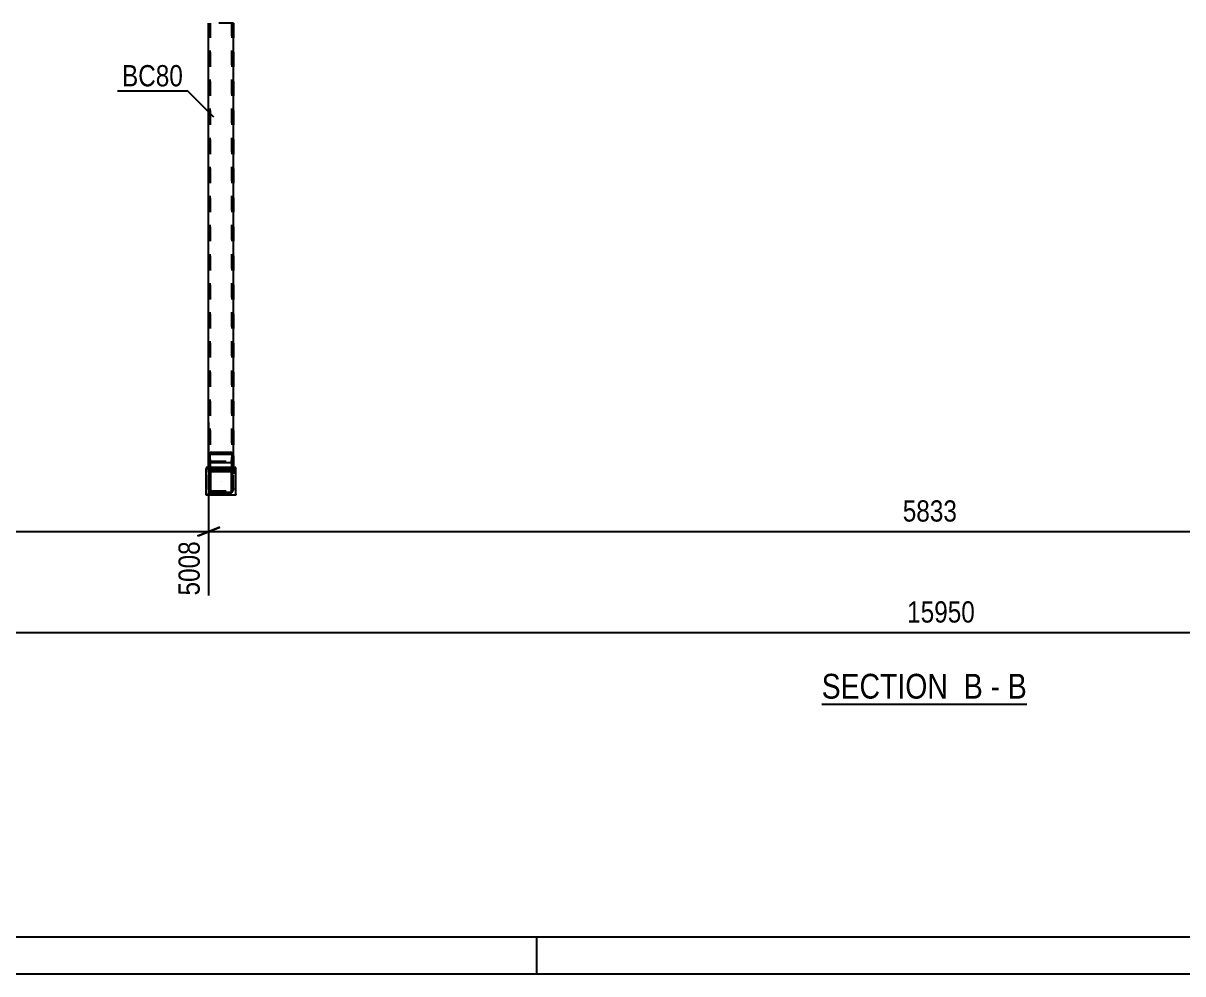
# Model space of a CAD drawing. Header units: millimetres. Extents: x -66 to 775, y -345 to 249.
# Drawn here: x 75.6 to 231.9, y -345 to -216.9 of the extents above; entities that cross this region are included whole.
import ezdxf

# ---------------------------------------------------------------- set-up
doc = ezdxf.new("R2010")
doc.units = ezdxf.units.MM
doc.linetypes.add('DXK_LINE_DOT2', pattern=[3.9198, 1.9599, -1.9599])
doc.linetypes.add('DXK_LINE_DOT3', pattern=[5.9187, 2.979, -0.9799, 0.9799, -0.9799])
doc.styles.add('Arial Narrow', font='ARIALN.TTF', dxfattribs={"height": 0.2})

# ---------------------------------------------------------------- blocks, each defined once
blk = doc.blocks.new('Unknown-761549502-1134')
at = {"color": 5, "linetype": 'Continuous'}
for p, q in [((-61.18, -339.98), (769.82, -339.98)), ((144.82, -344.98), (144.82, -339.98)), ((-66.18, -344.98), (774.82, -344.98))]:
    blk.add_line(p, q, dxfattribs=at)
blk = doc.blocks.new('Unknown-761549502-12 - 20348')
at = {"color": 6, "linetype": 'Continuous'}
blk.add_line((183.22, -308.64), (210.87, -308.64), dxfattribs=at)
at = {"color": 0, "linetype": 'Continuous'}
for points in [[(201.33, -307.89), (201.33, -304.39), (183.22, -304.39), (183.22, -307.89)], [(204.94, -307.89), (204.94, -304.39), (202.38, -304.39), (202.38, -307.89)], [(207.26, -307.89), (207.26, -304.39), (205.99, -304.39), (205.99, -307.89)], [(210.87, -307.89), (210.87, -304.39), (208.31, -304.39), (208.31, -307.89)]]:
    blk.add_wipeout(points, dxfattribs=at)
at = {"color": 7, "linetype": 'Continuous', "style": 'Arial Narrow'}
for s, p in [('SECTION ', (183.22, -307.89)), ('B', (202.38, -307.89)), ('B', (208.31, -307.89)), ('-', (205.99, -307.89))]:
    blk.add_text(s, height=3.34, dxfattribs=at).set_placement(p)
blk = doc.blocks.new('Part-761549502-20351 - 20348')
at = {"linetype": 'Continuous'}
h = blk.add_hatch(dxfattribs=at)
h.set_pattern_fill('', scale=0.7, style=0, pattern_type=0)
h.set_pattern_definition([(45, (103.6106, -280.1851), (-1.5715, 1.5715), [])])
h.paths.add_polyline_path([(103.51, -280.21), (103.61, -280.19), (103.7, -280.13), (103.75, -280.04), (103.78, -279.94), (103.78, -277.42), (103.75, -277.32), (103.7, -277.23), (103.61, -277.18), (103.51, -277.16), (100.99, -277.16), (100.89, -277.18), (100.8, -277.23), (100.75, -277.32), (100.73, -277.42), (100.73, -279.94), (100.75, -280.04), (100.8, -280.13), (100.89, -280.19), (100.99, -280.21)])
h.paths.add_polyline_path([(100.94, -280.06), (100.9, -280.03), (100.87, -279.99), (100.86, -279.94), (100.86, -277.42), (100.87, -277.37), (100.9, -277.33), (100.94, -277.3), (100.99, -277.29), (103.51, -277.29), (103.56, -277.3), (103.6, -277.33), (103.63, -277.37), (103.64, -277.42), (103.64, -279.94), (103.63, -279.99), (103.6, -280.03), (103.56, -280.06), (103.51, -280.07), (100.99, -280.07)])
at = {"color": 7, "linetype": 'DXK_LINE_DOT2'}
for p, q in [((100.73, -277.42), (100.75, -277.32)), ((100.73, -279.94), (100.73, -277.42)), ((100.75, -277.32), (100.8, -277.23)), ((100.8, -277.23), (100.89, -277.18)), ((100.87, -277.37), (100.86, -277.42)), ((100.86, -279.94), (100.86, -277.42)), ((100.9, -277.33), (100.87, -277.37)), ((100.89, -277.18), (100.99, -277.16)), ((100.94, -277.3), (100.9, -277.33)), ((100.99, -277.29), (100.94, -277.3)), ((103.51, -277.16), (100.99, -277.16)), ((100.99, -277.29), (103.51, -277.29)), ((103.51, -277.16), (103.61, -277.18)), ((103.56, -277.3), (103.51, -277.29)), ((103.6, -277.33), (103.56, -277.3)), ((103.63, -277.37), (103.6, -277.33)), ((103.61, -277.18), (103.7, -277.23)), ((103.64, -277.42), (103.63, -277.37)), ((103.64, -279.94), (103.64, -277.42)), ((103.7, -277.23), (103.75, -277.32)), ((103.75, -277.32), (103.78, -277.42)), ((103.78, -279.94), (103.78, -277.42)), ((100.75, -280.04), (100.73, -279.94)), ((100.8, -280.13), (100.75, -280.04)), ((100.89, -280.19), (100.8, -280.13)), ((100.86, -279.94), (100.87, -279.99)), ((100.87, -279.99), (100.9, -280.03)), ((100.99, -280.21), (100.89, -280.19)), ((100.9, -280.03), (100.94, -280.06)), ((100.94, -280.06), (100.99, -280.07)), ((100.99, -280.07), (103.51, -280.07)), ((103.51, -280.21), (100.99, -280.21)), ((103.51, -280.07), (103.56, -280.06)), ((103.61, -280.19), (103.51, -280.21)), ((103.56, -280.06), (103.6, -280.03)), ((103.6, -280.03), (103.63, -279.99)), ((103.7, -280.13), (103.61, -280.19)), ((103.63, -279.99), (103.64, -279.94)), ((103.75, -280.04), (103.7, -280.13)), ((103.78, -279.94), (103.75, -280.04))]:
    blk.add_line(p, q, dxfattribs=at)
at = {"color": 2, "linetype": 'Continuous'}
for p, q in [((100.75, -277.32), (100.73, -277.42)), ((100.73, -277.42), (100.73, -277.42)), ((100.73, -279.94), (100.73, -277.42)), ((100.86, -277.42), (100.87, -277.37)), ((100.86, -277.42), (100.86, -277.42)), ((100.86, -279.94), (100.86, -277.42)), ((100.87, -277.37), (100.9, -277.33)), ((100.99, -277.16), (100.89, -277.18)), ((100.9, -277.33), (100.94, -277.3)), ((100.94, -277.3), (100.99, -277.29)), ((100.99, -277.16), (100.99, -277.16)), ((100.99, -277.16), (103.51, -277.16)), ((100.99, -277.29), (100.99, -277.29)), ((100.99, -277.29), (103.51, -277.29)), ((103.51, -277.16), (103.51, -277.16)), ((103.61, -277.18), (103.51, -277.16)), ((103.51, -277.29), (103.51, -277.29)), ((103.51, -277.29), (103.56, -277.3)), ((103.56, -277.3), (103.6, -277.33)), ((103.6, -277.33), (103.63, -277.37)), ((103.63, -277.37), (103.64, -277.42)), ((103.64, -277.42), (103.64, -277.42)), ((103.64, -279.94), (103.64, -277.42)), ((103.78, -277.42), (103.75, -277.32)), ((103.78, -277.42), (103.78, -277.42)), ((103.78, -279.94), (103.78, -277.42)), ((100.73, -279.94), (100.73, -279.94)), ((100.73, -279.94), (100.75, -280.04)), ((100.86, -279.94), (100.86, -279.94)), ((100.87, -279.99), (100.86, -279.94)), ((100.9, -280.03), (100.87, -279.99)), ((100.89, -280.19), (100.99, -280.21)), ((100.94, -280.06), (100.9, -280.03)), ((100.99, -280.07), (100.94, -280.06)), ((100.99, -280.07), (100.99, -280.07)), ((100.99, -280.07), (103.51, -280.07)), ((100.99, -280.21), (100.99, -280.21)), ((100.99, -280.21), (103.51, -280.21)), ((103.56, -280.06), (103.51, -280.07)), ((103.51, -280.07), (103.51, -280.07)), ((103.51, -280.21), (103.61, -280.19)), ((103.51, -280.21), (103.51, -280.21)), ((103.6, -280.03), (103.56, -280.06)), ((103.63, -279.99), (103.6, -280.03)), ((103.64, -279.94), (103.63, -279.99)), ((103.64, -279.94), (103.64, -279.94)), ((103.75, -280.04), (103.78, -279.94)), ((103.78, -279.94), (103.78, -279.94))]:
    blk.add_line(p, q, dxfattribs=at)
at = {"color": 7, "linetype": 'DXK_LINE_DOT3'}
blk.add_line((102.25, -278.68), (102.25, -278.68), dxfattribs=at)
at = {"color": 2, "linetype": 'Continuous'}
for centre, start, end in [((100.99, -277.42), 112.5, 157.5), ((103.51, -277.42), 22.5, 67.5), ((100.99, -279.94), 202.5, 247.5), ((103.51, -279.94), 292.5, 337.5)]:
    blk.add_arc(centre, 0.267, start, end, dxfattribs=at)
blk = doc.blocks.new('Part-761549502-20352 - 20348')
at = {"linetype": 'Continuous'}
h = blk.add_hatch(dxfattribs=at)
h.set_pattern_fill('', scale=0.7, style=0, pattern_type=0)
h.set_pattern_definition([(45, (103.917, -275.1746), (-1.5715, 1.5715), [])])
h.paths.add_polyline_path([(103.92, -277.16), (103.92, -275.17), (103.89, -274.98), (103.8, -274.82), (103.67, -274.72), (103.52, -274.68), (100.98, -274.68), (100.83, -274.72), (100.7, -274.82), (100.61, -274.98), (100.58, -275.17), (100.58, -277.16), (100.78, -277.16), (100.78, -275.17), (100.8, -275.08), (100.84, -275), (100.91, -274.94), (100.98, -274.93), (103.52, -274.93), (103.59, -274.94), (103.66, -275), (103.7, -275.08), (103.72, -275.17), (103.72, -277.16)])
at = {"color": 2, "linetype": 'Continuous'}
for p, q in [((100.61, -274.98), (100.58, -275.17)), ((100.78, -275.17), (100.8, -275.08)), ((100.8, -275.08), (100.84, -275)), ((100.98, -274.68), (100.83, -274.72)), ((100.84, -275), (100.91, -274.94)), ((100.91, -274.94), (100.98, -274.93)), ((100.98, -274.68), (103.52, -274.68)), ((100.98, -274.93), (103.52, -274.93)), ((103.67, -274.72), (103.52, -274.68)), ((103.52, -274.93), (103.59, -274.94)), ((103.59, -274.94), (103.66, -275)), ((103.66, -275), (103.7, -275.08)), ((103.7, -275.08), (103.72, -275.17)), ((103.92, -275.17), (103.89, -274.98)), ((100.58, -277.16), (100.58, -275.17)), ((100.78, -277.16), (100.78, -275.17)), ((100.8, -276.19), (100.78, -276.27)), ((100.84, -276.13), (100.8, -276.19)), ((100.91, -276.08), (100.84, -276.13)), ((100.98, -276.07), (100.91, -276.08)), ((100.98, -276.07), (103.52, -276.07)), ((103.59, -276.08), (103.52, -276.07)), ((103.66, -276.13), (103.59, -276.08)), ((103.7, -276.19), (103.66, -276.13)), ((103.72, -276.27), (103.7, -276.19)), ((103.72, -275.17), (103.72, -277.16)), ((103.92, -277.16), (103.92, -275.17)), ((100.58, -277.16), (100.58, -277.16)), ((100.78, -277.16), (100.58, -277.16)), ((100.78, -277.16), (100.78, -277.16)), ((103.72, -277.16), (103.72, -277.16)), ((103.72, -277.16), (103.92, -277.16)), ((103.92, -277.16), (103.92, -277.16))]:
    blk.add_line(p, q, dxfattribs=at)
at = {"color": 7, "linetype": 'DXK_LINE_DOT2'}
for p, q in [((100.58, -276.27), (100.58, -275.17)), ((100.58, -276.27), (100.61, -276.12)), ((100.58, -276.27), (100.58, -277.01)), ((100.61, -276.12), (100.7, -275.99)), ((100.7, -275.99), (100.83, -275.9)), ((100.78, -276.27), (100.78, -275.17)), ((100.78, -276.27), (100.78, -277.01)), ((100.83, -275.9), (100.98, -275.87)), ((100.98, -275.87), (103.52, -275.87)), ((103.52, -275.87), (103.67, -275.9)), ((103.67, -275.9), (103.8, -275.99)), ((103.72, -275.17), (103.72, -276.27)), ((103.72, -276.27), (103.72, -277.01)), ((103.8, -275.99), (103.89, -276.12)), ((103.89, -276.12), (103.92, -276.27)), ((103.92, -275.17), (103.92, -276.27)), ((103.92, -276.27), (103.92, -277.01)), ((100.58, -276.73), (100.78, -276.73)), ((100.58, -277.01), (100.58, -276.73)), ((100.58, -276.73), (100.58, -276.9)), ((100.58, -276.9), (100.78, -276.9)), ((100.58, -276.9), (100.58, -277.16)), ((100.78, -277.01), (100.58, -277.01)), ((100.78, -277.16), (100.58, -277.16)), ((100.78, -276.9), (100.78, -276.73)), ((100.78, -276.73), (100.78, -277.01)), ((100.78, -276.9), (100.78, -277.16)), ((103.72, -277.01), (103.72, -276.73)), ((103.72, -276.73), (103.72, -276.9)), ((103.72, -276.73), (103.92, -276.73)), ((103.72, -276.9), (103.72, -277.16)), ((103.72, -276.9), (103.92, -276.9)), ((103.92, -277.01), (103.72, -277.01)), ((103.92, -277.16), (103.72, -277.16)), ((103.92, -276.9), (103.92, -276.73)), ((103.92, -276.73), (103.92, -277.01)), ((103.92, -277.16), (103.92, -276.9))]:
    blk.add_line(p, q, dxfattribs=at)
at = {"color": 2, "linetype": 'Continuous'}
for centre, start, end in [((101.05, -275.12), 119.153, 163.21), ((103.45, -275.12), 16.79, 60.8479)]:
    blk.add_arc(centre, 0.46, start, end, dxfattribs=at)
blk = doc.blocks.new('Part-761549502-20441 - 20348')
at = {"color": 2, "linetype": 'Continuous'}
for p, q in [((100.58, -275.17), (100.58, -216.86)), ((103.92, -275.17), (103.92, -216.86))]:
    blk.add_line(p, q, dxfattribs=at)
at = {"color": 7, "linetype": 'DXK_LINE_DOT2'}
for p, q in [((103.92, -216.86), (100.58, -216.86)), ((100.58, -279.69), (100.58, -216.86)), ((100.78, -277.37), (100.78, -216.86)), ((100.78, -216.86), (100.78, -279.69)), ((103.72, -277.37), (103.72, -216.86)), ((103.72, -216.86), (103.72, -279.69)), ((103.92, -216.86), (103.92, -216.86)), ((103.92, -216.86), (103.92, -279.69)), ((100.58, -277.37), (100.58, -275.17)), ((103.92, -277.37), (103.92, -275.17)), ((100.61, -277.23), (100.58, -277.37)), ((100.58, -279.69), (100.58, -277.37)), ((100.7, -277.12), (100.61, -277.23)), ((100.83, -277.04), (100.7, -277.12)), ((100.78, -277.37), (100.8, -277.3)), ((100.78, -279.69), (100.78, -277.37)), ((100.8, -277.3), (100.84, -277.25)), ((100.98, -277.01), (100.83, -277.04)), ((100.84, -277.25), (100.91, -277.21)), ((100.91, -277.21), (100.98, -277.19)), ((100.98, -277.01), (103.52, -277.01)), ((100.98, -277.19), (103.52, -277.19)), ((103.67, -277.04), (103.52, -277.01)), ((103.52, -277.19), (103.59, -277.21)), ((103.59, -277.21), (103.66, -277.25)), ((103.66, -277.25), (103.7, -277.3)), ((103.8, -277.12), (103.67, -277.04)), ((103.7, -277.3), (103.72, -277.37)), ((103.72, -279.69), (103.72, -277.37)), ((103.89, -277.23), (103.8, -277.12)), ((103.92, -277.37), (103.89, -277.23)), ((103.92, -279.69), (103.92, -277.37)), ((100.58, -279.69), (100.61, -279.83)), ((100.8, -279.76), (100.78, -279.69)), ((100.84, -279.82), (100.8, -279.76)), ((103.7, -279.76), (103.66, -279.82)), ((103.72, -279.69), (103.7, -279.76)), ((103.89, -279.83), (103.92, -279.69)), ((100.61, -279.83), (100.7, -279.95)), ((100.7, -279.95), (100.83, -280.03)), ((100.83, -280.03), (100.98, -280.06)), ((100.91, -279.86), (100.84, -279.82)), ((100.98, -279.88), (100.91, -279.86)), ((100.98, -279.88), (103.52, -279.88)), ((100.98, -280.06), (103.52, -280.06)), ((103.59, -279.86), (103.52, -279.88)), ((103.52, -280.06), (103.67, -280.03)), ((103.66, -279.82), (103.59, -279.86)), ((103.67, -280.03), (103.8, -279.95)), ((103.8, -279.95), (103.89, -279.83))]:
    blk.add_line(p, q, dxfattribs=at)
blk = doc.blocks.new('Part-761549502-20384 - 20348')
at = {"color": 2, "linetype": 'Continuous'}
for p, q in [((100.25, -276.73), (100.25, -276.9)), ((100.58, -276.73), (100.25, -276.73)), ((100.25, -280.49), (100.25, -276.9)), ((100.58, -276.9), (100.25, -276.9)), ((103.72, -276.73), (100.78, -276.73)), ((103.72, -276.9), (100.78, -276.9)), ((104.25, -276.73), (103.92, -276.73)), ((104.25, -276.9), (103.92, -276.9)), ((104.25, -276.9), (104.25, -276.73)), ((104.25, -280.49), (104.25, -276.9)), ((104.25, -280.49), (100.25, -280.49))]:
    blk.add_line(p, q, dxfattribs=at)
at = {"color": 7, "linetype": 'DXK_LINE_DOT2'}
for p, q in [((100.25, -280.32), (100.25, -276.73)), ((100.78, -276.73), (100.58, -276.73)), ((100.78, -276.9), (100.58, -276.9)), ((103.92, -276.73), (103.72, -276.73)), ((103.92, -276.9), (103.72, -276.9)), ((104.25, -280.32), (104.25, -276.73)), ((100.25, -280.49), (100.25, -280.32)), ((100.25, -280.32), (104.25, -280.32)), ((104.25, -280.32), (104.25, -280.49))]:
    blk.add_line(p, q, dxfattribs=at)
blk = doc.blocks.new('StraightDimension-761549502-21120 - 20348')
at = {"color": 7, "linetype": 'Continuous'}
for p, q in [((100.58, -270.69), (100.58, -293.99)), ((102.08, -284.78), (99.08, -285.98)), ((100.58, -285.38), (295.03, -285.38))]:
    blk.add_line(p, q, dxfattribs=at)
at = {"color": 0}
blk.add_wipeout([(202.06, -284.63), (202.06, -280.43), (193.55, -280.43), (193.55, -284.63)], dxfattribs=at)
at = {"color": 3, "style": 'Arial Narrow'}
blk.add_text('5833', height=2.863, dxfattribs=at).set_placement((194.15, -284.03))
blk = doc.blocks.new('StraightDimension-761549502-21121 - 20348')
at = {"color": 7, "linetype": 'Continuous'}
for p, q in [((-23.33, -217.86), (-23.33, -288.51)), ((100.58, -270.69), (100.58, -293.99)), ((-21.83, -284.78), (-24.83, -285.98)), ((-23.33, -285.38), (100.58, -285.38)), ((99.08, -285.98), (102.08, -284.78))]:
    blk.add_line(p, q, dxfattribs=at)
at = {"color": 0}
blk.add_wipeout([(42.88, -284.63), (42.88, -280.43), (34.37, -280.43), (34.37, -284.63)], dxfattribs=at)
at = {"color": 0, "linetype": 'Continuous'}
for points in [[(-23.93, -286.08), (-28.13, -286.08), (-28.13, -289.11), (-23.93, -289.11)], [(99.98, -286.08), (95.78, -286.08), (95.78, -294.59), (99.98, -294.59)]]:
    blk.add_wipeout(points, dxfattribs=at)
at = {"color": 3, "style": 'Arial Narrow'}
blk.add_text('5008', height=2.863, dxfattribs=at).set_placement((34.97, -284.03))
at = {"color": 3, "linetype": 'Continuous', "style": 'Arial Narrow'}
for s, height, p in [('0', 2.86, (-24.53, -288.51)), ('5008', 2.863, (99.38, -293.99))]:
    blk.add_text(s, height=height, rotation=90.0002, dxfattribs=at).set_placement(p)
blk = doc.blocks.new('StraightDimension-761549502-21171 - 20348')
at = {"color": 7, "linetype": 'Continuous'}
blk.add_line((-23.33, -298.99), (421.94, -298.99), dxfattribs=at)
at = {"color": 0}
blk.add_wipeout([(204.48, -298.24), (204.48, -294.04), (194.14, -294.04), (194.14, -298.24)], dxfattribs=at)
at = {"color": 3, "style": 'Arial Narrow'}
blk.add_text('15950', height=2.863, dxfattribs=at).set_placement((194.74, -297.64))
blk = doc.blocks.new('Mark-761549502-21028 - 20348')
at = {"color": 0}
blk.add_wipeout([(97.12, -225.37), (97.12, -222.37), (88.9, -222.37), (88.9, -225.37)], dxfattribs=at)
blk.add_wipeout([(97.12, -225.37), (97.12, -222.37), (88.9, -222.37), (88.9, -225.37)], dxfattribs=at)
at = {"color": 30, "linetype": 'Continuous'}
for p in [(88.3, -225.97), (101.26, -229.51)]:
    blk.add_line(p, (97.72, -225.97), dxfattribs=at)
at = {"color": 3, "style": 'Arial Narrow'}
blk.add_text('BC80', height=2.863, dxfattribs=at).set_placement((88.9, -225.37))

msp = doc.modelspace()

# ---------------------------------------------------------------- block references
for name in ['Unknown-761549502-1134', 'Part-761549502-20441 - 20348', 'Part-761549502-20352 - 20348', 'Part-761549502-20384 - 20348', 'Part-761549502-20351 - 20348']:
    msp.add_blockref(name, (0, 0))

# ---------------------------------------------------------------- next in the draw order: block references
for name in ['StraightDimension-761549502-21120 - 20348', 'Unknown-761549502-12 - 20348']:
    msp.add_blockref(name, (0, 0))

# ---------------------------------------------------------------- next in the draw order: block references
msp.add_blockref('StraightDimension-761549502-21121 - 20348', (0, 0))

# ---------------------------------------------------------------- next in the draw order: block references
msp.add_blockref('StraightDimension-761549502-21171 - 20348', (0, 0))

# ---------------------------------------------------------------- next in the draw order: block references
msp.add_blockref('Mark-761549502-21028 - 20348', (0, 0))

doc.saveas('drawing.dxf')
